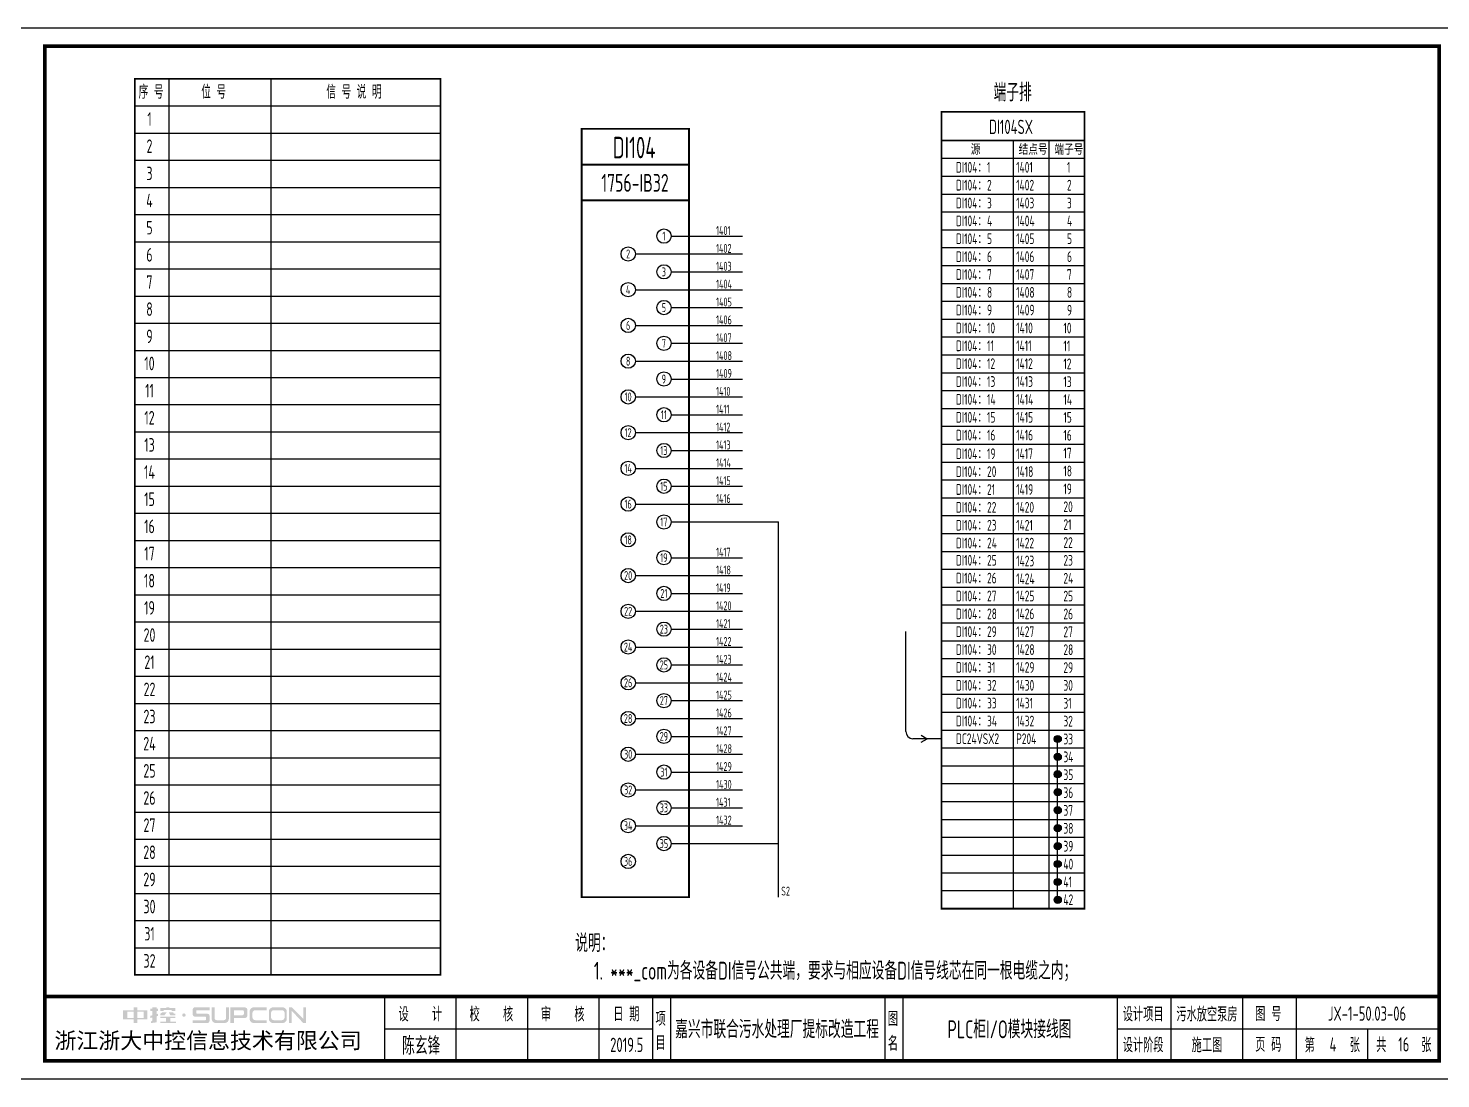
# Model space of a CAD drawing. Header units: millimetres. Extents: x 30557 to 235556, y -116603 to -73383.
# Drawn here: x 139066 to 143017, y -79651 to -76711 of the extents above; entities that cross this region are included whole.
import ezdxf
from ezdxf.enums import TextEntityAlignment as Align

# ---------------------------------------------------------------- set-up
doc = ezdxf.new("R2010")
doc.units = ezdxf.units.MM
doc.layers.add('1', color=3, linetype='Continuous')
doc.layers.add('符号层', color=3, linetype='Continuous')
doc.layers.add('_Drawing', color=7, linetype='Continuous', lineweight=25)
doc.styles.add('supcon', font='sceie.shx', dxfattribs={"width": 0.75, "height": 40, "bigfont": 'sceic.shx'})
doc.styles.add('Title', font='', dxfattribs={"height": 45})
doc.styles.get('Title').set_extended_font_data('SimHei')

# ---------------------------------------------------------------- blocks, each defined once
blk = doc.blocks.new('中控·SUPCON')
at = {"linetype": 'Continuous'}
h = blk.add_hatch(color=2, dxfattribs=at)
h.dxf.hatch_style = 1
h.paths.add_polyline_path([(34, 33), (20, 33), (20, 37), (15, 37), (15, 36), (15, 33), (0, 33), (0, 20), (13, 20), (15, 20), (15, 15), (20, 15), (20, 20), (22, 20), (34, 20)])
h.paths.add_polyline_path([(20, 30), (20, 31), (29, 31), (29, 22), (20, 22)], flags=16)
h.paths.add_polyline_path([(15, 30), (15, 22), (6, 22), (6, 31), (15, 31)], flags=16)
h.paths.add_polyline_path([(47, 32), (49, 32), (49, 35), (47, 35), (47, 37), (41, 37), (41, 35), (38, 35), (38, 32), (41, 32), (41, 25.8), (38, 25), (38, 22), (41, 22.8), (41, 18.3), (39, 17), (39, 15), (47, 16), (47, 24.5), (49, 25), (49, 28), (47, 27.5)])
h.paths.add_polyline_path([(61, 30), (55, 30), (52, 28), (52, 26), (58, 26)])
h.paths.add_polyline_path([(73, 28), (71, 28), (70, 30), (64, 30), (66, 26), (73, 26)])
h.paths.add_polyline_path([(73, 36), (64.6, 36), (64.6, 37), (60.4, 37), (60.4, 36), (52, 36), (52, 32), (56.8, 32), (56.8, 33.1), (68.2, 33.1), (68.2, 32), (73, 32)])
h.paths.add_polyline_path([(66, 22), (73, 22), (73, 24), (52, 24), (52, 22), (60, 22), (60, 17), (52, 17), (52, 15), (74, 15), (74, 17), (66, 17)])
h.paths.add_polyline_path([(82.7, 26.1, 1), (87.6, 26.1, 1)])
h.paths.add_polyline_path([(118, 28), (103.5, 28, -0.414214), (102.5, 29), (102.5, 32, -0.414214), (103.5, 33), (121, 33), (121, 37), (100.5, 37, 0.414214), (97.5, 34), (97.5, 27, 0.414214), (100.5, 24), (115, 24, -0.414214), (116, 23), (116, 20, -0.414214), (115, 19), (97.5, 19), (97.5, 15), (118, 15, 0.414214), (121, 18), (121, 25, 0.414214)])
h.paths.add_polyline_path([(128, 37), (124, 37), (124, 36), (124, 21, 0.414214), (130, 15), (142, 15, 0.414214), (148, 21), (148, 37), (144, 37), (144, 22, -0.414214), (141, 19), (131, 19, -0.414214), (128, 22)])
h.paths.add_polyline_path([(174, 26), (174, 33, 0.414214), (170, 37), (150, 37), (150, 36), (150, 15), (155, 15), (155, 22), (170, 22, 0.414214)])
h.paths.add_polyline_path([(167, 26), (155, 26), (155, 33), (167, 33, -0.414214), (169, 31), (169, 28, -0.414214)], flags=16)
h.paths.add_polyline_path([(201, 19), (185, 19, -0.414214), (181, 23), (181, 29, -0.414214), (185, 33), (201, 33), (201, 37), (183, 37, 0.414214), (177, 31), (177, 21, 0.414214), (183, 15), (201, 15)])
h.paths.add_polyline_path([(229, 21), (229, 31, 0.414214), (223, 37), (210, 37, 0.414214), (204, 31), (204, 21, 0.414214), (210, 15), (223, 15, 0.414214)])
h.paths.add_polyline_path([(207, 23), (207, 29, -0.414214), (211, 33), (222, 33, -0.414214), (226, 29), (226, 23, -0.414214), (222, 19), (211, 19, -0.414214)], flags=16)
h.paths.add_polyline_path([(236, 32.1), (252, 15), (256, 15), (256, 37), (252, 37), (252, 21), (236, 37), (232, 37), (232, 36), (232, 15), (236, 15)])
h = blk.add_hatch(color=2, dxfattribs=at)
h.dxf.hatch_style = 1
h.paths.add_polyline_path([(34, 33), (20, 33), (20, 37), (15, 37), (15, 36), (15, 33), (0, 33), (0, 20), (13, 20), (15, 20), (15, 15), (20, 15), (20, 20), (22, 20), (34, 20)])
h.paths.add_polyline_path([(20, 30), (20, 31), (29, 31), (29, 22), (20, 22)], flags=16)
h.paths.add_polyline_path([(15, 30), (15, 22), (6, 22), (6, 31), (15, 31)], flags=16)
h.paths.add_polyline_path([(47, 32), (49, 32), (49, 35), (47, 35), (47, 37), (41, 37), (41, 35), (38, 35), (38, 32), (41, 32), (41, 25.8), (38, 25), (38, 22), (41, 22.8), (41, 18.3), (39, 17), (39, 15), (47, 16), (47, 24.5), (49, 25), (49, 28), (47, 27.5)])
h.paths.add_polyline_path([(61, 30), (55, 30), (52, 28), (52, 26), (58, 26)])
h.paths.add_polyline_path([(73, 28), (71, 28), (70, 30), (64, 30), (66, 26), (73, 26)])
h.paths.add_polyline_path([(73, 36), (64.6, 36), (64.6, 37), (60.4, 37), (60.4, 36), (52, 36), (52, 32), (56.8, 32), (56.8, 33.1), (68.2, 33.1), (68.2, 32), (73, 32)])
h.paths.add_polyline_path([(66, 22), (73, 22), (73, 24), (52, 24), (52, 22), (60, 22), (60, 17), (52, 17), (52, 15), (74, 15), (74, 17), (66, 17)])
h.paths.add_polyline_path([(82.7, 26.1, 1), (87.6, 26.1, 1)])
h.paths.add_polyline_path([(118, 28), (103.5, 28, -0.414214), (102.5, 29), (102.5, 32, -0.414214), (103.5, 33), (121, 33), (121, 37), (100.5, 37, 0.414214), (97.5, 34), (97.5, 27, 0.414214), (100.5, 24), (115, 24, -0.414214), (116, 23), (116, 20, -0.414214), (115, 19), (97.5, 19), (97.5, 15), (118, 15, 0.414214), (121, 18), (121, 25, 0.414214)])
h.paths.add_polyline_path([(128, 37), (124, 37), (124, 36), (124, 21, 0.414214), (130, 15), (142, 15, 0.414214), (148, 21), (148, 37), (144, 37), (144, 22, -0.414214), (141, 19), (131, 19, -0.414214), (128, 22)])
h.paths.add_polyline_path([(174, 26), (174, 33, 0.414214), (170, 37), (150, 37), (150, 36), (150, 15), (155, 15), (155, 22), (170, 22, 0.414214)])
h.paths.add_polyline_path([(167, 26), (155, 26), (155, 33), (167, 33, -0.414214), (169, 31), (169, 28, -0.414214)], flags=16)
h.paths.add_polyline_path([(201, 19), (185, 19, -0.414214), (181, 23), (181, 29, -0.414214), (185, 33), (201, 33), (201, 37), (183, 37, 0.414214), (177, 31), (177, 21, 0.414214), (183, 15), (201, 15)])
h.paths.add_polyline_path([(229, 21), (229, 31, 0.414214), (223, 37), (210, 37, 0.414214), (204, 31), (204, 21, 0.414214), (210, 15), (223, 15, 0.414214)])
h.paths.add_polyline_path([(207, 23), (207, 29, -0.414214), (211, 33), (222, 33, -0.414214), (226, 29), (226, 23, -0.414214), (222, 19), (211, 19, -0.414214)], flags=16)
h.paths.add_polyline_path([(236, 32.1), (252, 15), (256, 15), (256, 37), (252, 37), (252, 21), (236, 37), (232, 37), (232, 36), (232, 15), (236, 15)])
h = blk.add_hatch(color=2, dxfattribs=at)
h.dxf.hatch_style = 1
h.paths.add_polyline_path([(34, 33), (20, 33), (20, 37), (15, 37), (15, 36), (15, 33), (0, 33), (0, 20), (13, 20), (15, 20), (15, 15), (20, 15), (20, 20), (22, 20), (34, 20)])
h.paths.add_polyline_path([(20, 30), (20, 31), (29, 31), (29, 22), (20, 22)], flags=16)
h.paths.add_polyline_path([(15, 30), (15, 22), (6, 22), (6, 31), (15, 31)], flags=16)
h.paths.add_polyline_path([(47, 32), (49, 32), (49, 35), (47, 35), (47, 37), (41, 37), (41, 35), (38, 35), (38, 32), (41, 32), (41, 25.8), (38, 25), (38, 22), (41, 22.8), (41, 18.3), (39, 17), (39, 15), (47, 16), (47, 24.5), (49, 25), (49, 28), (47, 27.5)])
h.paths.add_polyline_path([(61, 30), (55, 30), (52, 28), (52, 26), (58, 26)])
h.paths.add_polyline_path([(73, 28), (71, 28), (70, 30), (64, 30), (66, 26), (73, 26)])
h.paths.add_polyline_path([(73, 36), (64.6, 36), (64.6, 37), (60.4, 37), (60.4, 36), (52, 36), (52, 32), (56.8, 32), (56.8, 33.1), (68.2, 33.1), (68.2, 32), (73, 32)])
h.paths.add_polyline_path([(66, 22), (73, 22), (73, 24), (52, 24), (52, 22), (60, 22), (60, 17), (52, 17), (52, 15), (74, 15), (74, 17), (66, 17)])
h.paths.add_polyline_path([(82.7, 26.1, 1), (87.6, 26.1, 1)])
h.paths.add_polyline_path([(118, 28), (103.5, 28, -0.414214), (102.5, 29), (102.5, 32, -0.414214), (103.5, 33), (121, 33), (121, 37), (100.5, 37, 0.414214), (97.5, 34), (97.5, 27, 0.414214), (100.5, 24), (115, 24, -0.414214), (116, 23), (116, 20, -0.414214), (115, 19), (97.5, 19), (97.5, 15), (118, 15, 0.414214), (121, 18), (121, 25, 0.414214)])
h.paths.add_polyline_path([(128, 37), (124, 37), (124, 36), (124, 21, 0.414214), (130, 15), (142, 15, 0.414214), (148, 21), (148, 37), (144, 37), (144, 22, -0.414214), (141, 19), (131, 19, -0.414214), (128, 22)])
h.paths.add_polyline_path([(174, 26), (174, 33, 0.414214), (170, 37), (150, 37), (150, 36), (150, 15), (155, 15), (155, 22), (170, 22, 0.414214)])
h.paths.add_polyline_path([(167, 26), (155, 26), (155, 33), (167, 33, -0.414214), (169, 31), (169, 28, -0.414214)], flags=16)
h.paths.add_polyline_path([(201, 19), (185, 19, -0.414214), (181, 23), (181, 29, -0.414214), (185, 33), (201, 33), (201, 37), (183, 37, 0.414214), (177, 31), (177, 21, 0.414214), (183, 15), (201, 15)])
h.paths.add_polyline_path([(229, 21), (229, 31, 0.414214), (223, 37), (210, 37, 0.414214), (204, 31), (204, 21, 0.414214), (210, 15), (223, 15, 0.414214)])
h.paths.add_polyline_path([(207, 23), (207, 29, -0.414214), (211, 33), (222, 33, -0.414214), (226, 29), (226, 23, -0.414214), (222, 19), (211, 19, -0.414214)], flags=16)
h.paths.add_polyline_path([(236, 32.1), (252, 15), (256, 15), (256, 37), (252, 37), (252, 21), (236, 37), (232, 37), (232, 36), (232, 15), (236, 15)])
h = blk.add_hatch(color=2, dxfattribs=at)
h.dxf.hatch_style = 1
h.paths.add_polyline_path([(34, 33), (20, 33), (20, 37), (15, 37), (15, 36), (15, 33), (0, 33), (0, 20), (13, 20), (15, 20), (15, 15), (20, 15), (20, 20), (22, 20), (34, 20)])
h.paths.add_polyline_path([(20, 30), (20, 31), (29, 31), (29, 22), (20, 22)], flags=16)
h.paths.add_polyline_path([(15, 30), (15, 22), (6, 22), (6, 31), (15, 31)], flags=16)
h.paths.add_polyline_path([(47, 32), (49, 32), (49, 35), (47, 35), (47, 37), (41, 37), (41, 35), (38, 35), (38, 32), (41, 32), (41, 25.8), (38, 25), (38, 22), (41, 22.8), (41, 18.3), (39, 17), (39, 15), (47, 16), (47, 24.5), (49, 25), (49, 28), (47, 27.5)])
h.paths.add_polyline_path([(61, 30), (55, 30), (52, 28), (52, 26), (58, 26)])
h.paths.add_polyline_path([(73, 28), (71, 28), (70, 30), (64, 30), (66, 26), (73, 26)])
h.paths.add_polyline_path([(73, 36), (64.6, 36), (64.6, 37), (60.4, 37), (60.4, 36), (52, 36), (52, 32), (56.8, 32), (56.8, 33.1), (68.2, 33.1), (68.2, 32), (73, 32)])
h.paths.add_polyline_path([(66, 22), (73, 22), (73, 24), (52, 24), (52, 22), (60, 22), (60, 17), (52, 17), (52, 15), (74, 15), (74, 17), (66, 17)])
h.paths.add_polyline_path([(82.7, 26.1, 1), (87.6, 26.1, 1)])
h.paths.add_polyline_path([(118, 28), (103.5, 28, -0.414214), (102.5, 29), (102.5, 32, -0.414214), (103.5, 33), (121, 33), (121, 37), (100.5, 37, 0.414214), (97.5, 34), (97.5, 27, 0.414214), (100.5, 24), (115, 24, -0.414214), (116, 23), (116, 20, -0.414214), (115, 19), (97.5, 19), (97.5, 15), (118, 15, 0.414214), (121, 18), (121, 25, 0.414214)])
h.paths.add_polyline_path([(128, 37), (124, 37), (124, 36), (124, 21, 0.414214), (130, 15), (142, 15, 0.414214), (148, 21), (148, 37), (144, 37), (144, 22, -0.414214), (141, 19), (131, 19, -0.414214), (128, 22)])
h.paths.add_polyline_path([(174, 26), (174, 33, 0.414214), (170, 37), (150, 37), (150, 36), (150, 15), (155, 15), (155, 22), (170, 22, 0.414214)])
h.paths.add_polyline_path([(167, 26), (155, 26), (155, 33), (167, 33, -0.414214), (169, 31), (169, 28, -0.414214)], flags=16)
h.paths.add_polyline_path([(201, 19), (185, 19, -0.414214), (181, 23), (181, 29, -0.414214), (185, 33), (201, 33), (201, 37), (183, 37, 0.414214), (177, 31), (177, 21, 0.414214), (183, 15), (201, 15)])
h.paths.add_polyline_path([(229, 21), (229, 31, 0.414214), (223, 37), (210, 37, 0.414214), (204, 31), (204, 21, 0.414214), (210, 15), (223, 15, 0.414214)])
h.paths.add_polyline_path([(207, 23), (207, 29, -0.414214), (211, 33), (222, 33, -0.414214), (226, 29), (226, 23, -0.414214), (222, 19), (211, 19, -0.414214)], flags=16)
h.paths.add_polyline_path([(236, 32.1), (252, 15), (256, 15), (256, 37), (252, 37), (252, 21), (236, 37), (232, 37), (232, 36), (232, 15), (236, 15)])
h = blk.add_hatch(color=2, dxfattribs=at)
h.dxf.hatch_style = 1
h.paths.add_polyline_path([(34, 33), (20, 33), (20, 37), (15, 37), (15, 36), (15, 33), (0, 33), (0, 20), (13, 20), (15, 20), (15, 15), (20, 15), (20, 20), (22, 20), (34, 20)])
h.paths.add_polyline_path([(20, 30), (20, 31), (29, 31), (29, 22), (20, 22)], flags=16)
h.paths.add_polyline_path([(15, 30), (15, 22), (6, 22), (6, 31), (15, 31)], flags=16)
h.paths.add_polyline_path([(47, 32), (49, 32), (49, 35), (47, 35), (47, 37), (41, 37), (41, 35), (38, 35), (38, 32), (41, 32), (41, 25.8), (38, 25), (38, 22), (41, 22.8), (41, 18.3), (39, 17), (39, 15), (47, 16), (47, 24.5), (49, 25), (49, 28), (47, 27.5)])
h.paths.add_polyline_path([(61, 30), (55, 30), (52, 28), (52, 26), (58, 26)])
h.paths.add_polyline_path([(73, 28), (71, 28), (70, 30), (64, 30), (66, 26), (73, 26)])
h.paths.add_polyline_path([(73, 36), (64.6, 36), (64.6, 37), (60.4, 37), (60.4, 36), (52, 36), (52, 32), (56.8, 32), (56.8, 33.1), (68.2, 33.1), (68.2, 32), (73, 32)])
h.paths.add_polyline_path([(66, 22), (73, 22), (73, 24), (52, 24), (52, 22), (60, 22), (60, 17), (52, 17), (52, 15), (74, 15), (74, 17), (66, 17)])
h.paths.add_polyline_path([(82.7, 26.1, 1), (87.6, 26.1, 1)])
h.paths.add_polyline_path([(118, 28), (103.5, 28, -0.414214), (102.5, 29), (102.5, 32, -0.414214), (103.5, 33), (121, 33), (121, 37), (100.5, 37, 0.414214), (97.5, 34), (97.5, 27, 0.414214), (100.5, 24), (115, 24, -0.414214), (116, 23), (116, 20, -0.414214), (115, 19), (97.5, 19), (97.5, 15), (118, 15, 0.414214), (121, 18), (121, 25, 0.414214)])
h.paths.add_polyline_path([(128, 37), (124, 37), (124, 36), (124, 21, 0.414214), (130, 15), (142, 15, 0.414214), (148, 21), (148, 37), (144, 37), (144, 22, -0.414214), (141, 19), (131, 19, -0.414214), (128, 22)])
h.paths.add_polyline_path([(174, 26), (174, 33, 0.414214), (170, 37), (150, 37), (150, 36), (150, 15), (155, 15), (155, 22), (170, 22, 0.414214)])
h.paths.add_polyline_path([(167, 26), (155, 26), (155, 33), (167, 33, -0.414214), (169, 31), (169, 28, -0.414214)], flags=16)
h.paths.add_polyline_path([(201, 19), (185, 19, -0.414214), (181, 23), (181, 29, -0.414214), (185, 33), (201, 33), (201, 37), (183, 37, 0.414214), (177, 31), (177, 21, 0.414214), (183, 15), (201, 15)])
h.paths.add_polyline_path([(229, 21), (229, 31, 0.414214), (223, 37), (210, 37, 0.414214), (204, 31), (204, 21, 0.414214), (210, 15), (223, 15, 0.414214)])
h.paths.add_polyline_path([(207, 23), (207, 29, -0.414214), (211, 33), (222, 33, -0.414214), (226, 29), (226, 23, -0.414214), (222, 19), (211, 19, -0.414214)], flags=16)
h.paths.add_polyline_path([(236, 32.1), (252, 15), (256, 15), (256, 37), (252, 37), (252, 21), (236, 37), (232, 37), (232, 36), (232, 15), (236, 15)])
h = blk.add_hatch(color=2, dxfattribs=at)
h.dxf.hatch_style = 1
h.paths.add_polyline_path([(34, 33), (20, 33), (20, 37), (15, 37), (15, 36), (15, 33), (0, 33), (0, 20), (13, 20), (15, 20), (15, 15), (20, 15), (20, 20), (22, 20), (34, 20)])
h.paths.add_polyline_path([(20, 30), (20, 31), (29, 31), (29, 22), (20, 22)], flags=16)
h.paths.add_polyline_path([(15, 30), (15, 22), (6, 22), (6, 31), (15, 31)], flags=16)
h.paths.add_polyline_path([(47, 32), (49, 32), (49, 35), (47, 35), (47, 37), (41, 37), (41, 35), (38, 35), (38, 32), (41, 32), (41, 25.8), (38, 25), (38, 22), (41, 22.8), (41, 18.3), (39, 17), (39, 15), (47, 16), (47, 24.5), (49, 25), (49, 28), (47, 27.5)])
h.paths.add_polyline_path([(61, 30), (55, 30), (52, 28), (52, 26), (58, 26)])
h.paths.add_polyline_path([(73, 28), (71, 28), (70, 30), (64, 30), (66, 26), (73, 26)])
h.paths.add_polyline_path([(73, 36), (64.6, 36), (64.6, 37), (60.4, 37), (60.4, 36), (52, 36), (52, 32), (56.8, 32), (56.8, 33.1), (68.2, 33.1), (68.2, 32), (73, 32)])
h.paths.add_polyline_path([(66, 22), (73, 22), (73, 24), (52, 24), (52, 22), (60, 22), (60, 17), (52, 17), (52, 15), (74, 15), (74, 17), (66, 17)])
h.paths.add_polyline_path([(82.7, 26.1, 1), (87.6, 26.1, 1)])
h.paths.add_polyline_path([(118, 28), (103.5, 28, -0.414214), (102.5, 29), (102.5, 32, -0.414214), (103.5, 33), (121, 33), (121, 37), (100.5, 37, 0.414214), (97.5, 34), (97.5, 27, 0.414214), (100.5, 24), (115, 24, -0.414214), (116, 23), (116, 20, -0.414214), (115, 19), (97.5, 19), (97.5, 15), (118, 15, 0.414214), (121, 18), (121, 25, 0.414214)])
h.paths.add_polyline_path([(128, 37), (124, 37), (124, 36), (124, 21, 0.414214), (130, 15), (142, 15, 0.414214), (148, 21), (148, 37), (144, 37), (144, 22, -0.414214), (141, 19), (131, 19, -0.414214), (128, 22)])
h.paths.add_polyline_path([(174, 26), (174, 33, 0.414214), (170, 37), (150, 37), (150, 36), (150, 15), (155, 15), (155, 22), (170, 22, 0.414214)])
h.paths.add_polyline_path([(167, 26), (155, 26), (155, 33), (167, 33, -0.414214), (169, 31), (169, 28, -0.414214)], flags=16)
h.paths.add_polyline_path([(201, 19), (185, 19, -0.414214), (181, 23), (181, 29, -0.414214), (185, 33), (201, 33), (201, 37), (183, 37, 0.414214), (177, 31), (177, 21, 0.414214), (183, 15), (201, 15)])
h.paths.add_polyline_path([(229, 21), (229, 31, 0.414214), (223, 37), (210, 37, 0.414214), (204, 31), (204, 21, 0.414214), (210, 15), (223, 15, 0.414214)])
h.paths.add_polyline_path([(207, 23), (207, 29, -0.414214), (211, 33), (222, 33, -0.414214), (226, 29), (226, 23, -0.414214), (222, 19), (211, 19, -0.414214)], flags=16)
h.paths.add_polyline_path([(236, 32.1), (252, 15), (256, 15), (256, 37), (252, 37), (252, 21), (236, 37), (232, 37), (232, 36), (232, 15), (236, 15)])
blk = doc.blocks.new('supcon图框')
at = {"linetype": 'Continuous'}
for p, q in [((6145.7, 4361.7), (1987.7, 4361.7)), ((1987.7, 1421.7), (6145.7, 1421.7))]:
    blk.add_line(p, q, dxfattribs=at)
for p, q in [((3145.7, 1651.7), (3145.7, 1471.7)), ((3345.7, 1651.7), (3345.7, 1471.7)), ((3545.7, 1651.7), (3545.7, 1471.7)), ((3745.7, 1651.7), (3745.7, 1471.7)), ((3895.7, 1651.7), (3895.7, 1471.7)), ((3945.7, 1651.7), (3945.7, 1471.7)), ((4545.7, 1651.7), (4545.7, 1471.7)), ((4595.7, 1651.7), (4595.7, 1471.7)), ((5195.7, 1651.7), (5195.7, 1471.7)), ((5345.7, 1651.7), (5345.7, 1471.7)), ((5545.7, 1651.7), (5545.7, 1471.7)), ((5695.7, 1651.7), (5695.7, 1471.7)), ((3145.7, 1561.7), (3895.7, 1561.7)), ((5195.7, 1561.7), (6095.7, 1561.7)), ((5895.7, 1561.7), (5895.7, 1471.7))]:
    blk.add_line(p, q)
at = {"linetype": 'Continuous', "const_width": 10}
blk.add_lwpolyline([(2195.7, 4311.7), (6095.7, 4311.7), (6095.7, 1471.7), (2195.7, 1471.7)], close=True, dxfattribs=at)
blk.add_lwpolyline([(2195.7, 1651.7), (6095.7, 1651.7)], dxfattribs=at)
at = {"linetype": 'Continuous', "xscale": 2, "yscale": 2, "zscale": 2}
blk.add_blockref('中控·SUPCON', (2414.6, 1547.7), dxfattribs=at)
at = {"style": 'supcon', "width": 0.75}
for s, p in [('设    计', (3246.2, 1604.2)), ('校    核', (3444.8, 1604.2)), ('审    核', (3644.5, 1604.2)), ('日 期', (3822.5, 1604.2)), ('设计项目', (5268, 1604.2)), ('图 号', (5618, 1604.2)), ('项', (3918.2, 1590.7)), ('图', (4568.2, 1590.7)), ('目', (3918.2, 1522.9)), ('名', (4568.2, 1522.9)), ('设计阶段', (5268, 1518.1)), ('施工图', (5446.5, 1518.1)), ('页 码', (5618, 1518.1)), ('第      张', (5797, 1518.1)), ('共      张', (5997, 1518.1))]:
    blk.add_text(s, height=40, dxfattribs=at).set_placement(p, align=Align.MIDDLE)
at = {"style": 'Title'}
blk.add_text('浙江浙大中控信息技术有限公司', height=45, dxfattribs=at).set_placement((2222.8, 1506.2))
blk = doc.blocks.new('DI端子_42')
at = {"lineweight": -3}
h = blk.add_hatch(color=256, dxfattribs=at)
h.dxf.hatch_style = 1
h.paths.add_polyline_path([(10680.5, 453.6, 1), (10660.5, 453.6, 1)])
h = blk.add_hatch(color=256, dxfattribs=at)
h.dxf.hatch_style = 1
h.paths.add_polyline_path([(10680.5, 403.6, 1), (10660.5, 403.6, 1)])
h = blk.add_hatch(color=256, dxfattribs=at)
h.dxf.hatch_style = 1
h.paths.add_polyline_path([(10680.5, 354.9, 1), (10660.5, 354.9, 1)])
h = blk.add_hatch(color=256, dxfattribs=at)
h.dxf.hatch_style = 1
h.paths.add_polyline_path([(10680.5, 304.9, 1), (10660.5, 304.9, 1)])
h = blk.add_hatch(color=256, dxfattribs=at)
h.dxf.hatch_style = 1
h.paths.add_polyline_path([(10680.5, 254.2, 1), (10660.5, 254.2, 1)])
h = blk.add_hatch(color=256, dxfattribs=at)
h.dxf.hatch_style = 1
h.paths.add_polyline_path([(10680.5, 204.2, 1), (10660.5, 204.2, 1)])
h = blk.add_hatch(color=256, dxfattribs=at)
h.dxf.hatch_style = 1
h.paths.add_polyline_path([(10680.5, 153.8, 1), (10660.5, 153.8, 1)])
h = blk.add_hatch(color=256, dxfattribs=at)
h.dxf.hatch_style = 1
h.paths.add_polyline_path([(10680.5, 103.8, 1), (10660.5, 103.8, 1)])
h = blk.add_hatch(color=256, dxfattribs=at)
h.dxf.hatch_style = 1
h.paths.add_polyline_path([(10680.5, 53.5, 1), (10660.5, 53.5, 1)])
h = blk.add_hatch(color=256, dxfattribs=at)
h.dxf.hatch_style = 1
h.paths.add_polyline_path([(10680.5, 3.5, 1), (10660.5, 3.5, 1)])
for p, q in [((10345.5, 2208.8), (10345.5, 78.8)), ((10745.5, 2208.8), (10345.5, 2208.8)), ((10745.5, 78.8), (10745.5, 2208.8)), ((10545.5, 2128.8), (10545.5, 78.8)), ((10645.5, 2128.8), (10645.5, 78.8)), ((10345.5, 2078.8), (10745.5, 2078.8)), ((10345.5, 2028.8), (10745.5, 2028.8)), ((10345.5, 1978.8), (10745.5, 1978.8)), ((10345.5, 1928.8), (10745.5, 1928.8)), ((10345.5, 1878.8), (10745.5, 1878.8)), ((10345.5, 1828.8), (10745.5, 1828.8)), ((10345.5, 1778.8), (10745.5, 1778.8)), ((10345.5, 1728.8), (10745.5, 1728.8)), ((10345.5, 1678.8), (10745.5, 1678.8)), ((10345.5, 1628.8), (10745.5, 1628.8)), ((10345.5, 1578.8), (10745.5, 1578.8)), ((10345.5, 1528.8), (10745.5, 1528.8)), ((10345.5, 1478.8), (10745.5, 1478.8)), ((10345.5, 1428.8), (10745.5, 1428.8)), ((10345.5, 1378.8), (10745.5, 1378.8)), ((10345.5, 1328.8), (10745.5, 1328.8)), ((10345.5, 1278.8), (10745.5, 1278.8)), ((10345.5, 1228.8), (10745.5, 1228.8)), ((10345.5, 1178.8), (10745.5, 1178.8)), ((10345.5, 1128.8), (10745.5, 1128.8)), ((10345.5, 1078.8), (10745.5, 1078.8)), ((10345.5, 1028.8), (10745.5, 1028.8)), ((10345.5, 978.8), (10745.5, 978.8)), ((10345.5, 928.8), (10745.5, 928.8)), ((10345.5, 878.8), (10745.5, 878.8)), ((10345.5, 828.8), (10745.5, 828.8)), ((10345.5, 778.8), (10745.5, 778.8)), ((10345.5, 728.8), (10745.5, 728.8)), ((10345.5, 678.8), (10745.5, 678.8)), ((10345.5, 628.8), (10745.5, 628.8)), ((10345.5, 578.8), (10745.5, 578.8)), ((10345.5, 528.8), (10745.5, 528.8)), ((10345.5, 478.8), (10745.5, 478.8)), ((10345.5, 428.8), (10745.5, 428.8)), ((10345.5, 378.8), (10745.5, 378.8)), ((10345.5, 328.8), (10745.5, 328.8)), ((10345.5, 278.8), (10745.5, 278.8)), ((10345.5, 228.8), (10745.5, 228.8)), ((10345.5, 178.8), (10745.5, 178.8)), ((10345.5, 128.8), (10745.5, 128.8))]:
    blk.add_line(p, q, dxfattribs=at)
for p, q in [((10345.5, 2208.8), (10745.5, 2208.8)), ((10345.5, -21.2), (10345.5, 2208.8)), ((10745.5, 2208.8), (10745.5, -21.2)), ((10670, 2.9), (10670, 454.3)), ((10345.5, 78.8), (10745.5, 78.8)), ((10345.5, 28.8), (10345.5, 78.8)), ((10545.5, 78.8), (10545.5, -21.2)), ((10645.5, 78.8), (10645.5, -21.2)), ((10745.5, 78.8), (10745.5, 28.8)), ((10745.5, 28.8), (10345.5, 28.8)), ((10345.5, -21.2), (10345.5, 28.8)), ((10745.5, 28.8), (10745.5, -21.2)), ((10745.5, -21.2), (10345.5, -21.2)), ((10745.5, -21.2), (10345.5, -21.2))]:
    blk.add_line(p, q)
at = {"const_width": 5}
blk.add_lwpolyline([(10345.5, 2208.8), (10745.5, 2208.8), (10745.5, -21.2), (10345.5, -21.2), (10345.5, 2208.8)], dxfattribs=at)
at = {"lineweight": -3, "const_width": 5}
blk.add_lwpolyline([(10345.5, 2128.8), (10745.5, 2128.8)], dxfattribs=at)
at = {"lineweight": -3}
for centre in [(10670.5, 453.6), (10670.5, 403.6), (10670.5, 354.9), (10670.5, 304.9), (10670.5, 254.2), (10670.5, 204.2), (10670.5, 153.8), (10670.5, 103.8), (10670.5, 53.5), (10670.5, 3.5)]:
    blk.add_circle(centre, 10, dxfattribs=at)
at = {"color": 7, "style": 'supcon', "width": 0.75}
for s, p in [('源', (10427.3, 2088.6)), ('结点号', (10561.2, 2088.6)), ('端子号', (10661.2, 2088.6)), ('1', (10696.4, 2038.6)), ('2', (10696.4, 1988.6)), ('3', (10696.4, 1938.6)), ('4', (10696.4, 1888.6)), ('5', (10696.4, 1838.6)), ('6', (10696.4, 1788.6)), ('7', (10696.4, 1738.6)), ('8', (10696.4, 1688.6)), ('9', (10696.4, 1638.6)), ('10', (10686.4, 1588.6)), ('11', (10686.4, 1538.6)), ('12', (10686.4, 1488.6)), ('13', (10686.4, 1438.6)), ('14', (10686.4, 1388.6)), ('15', (10686.4, 1338.6)), ('16', (10686.4, 1288.6)), ('17', (10686.4, 1238.6)), ('18', (10686.4, 1188.6)), ('19', (10686.4, 1138.6)), ('20', (10686.4, 1088.6)), ('21', (10686.4, 1038.6)), ('22', (10686.4, 988.6)), ('23', (10686.4, 938.6)), ('24', (10686.4, 888.6)), ('25', (10686.4, 838.6)), ('26', (10686.4, 788.6)), ('27', (10686.4, 738.6)), ('28', (10686.4, 688.6)), ('29', (10686.4, 638.6)), ('30', (10686.4, 588.6)), ('31', (10686.4, 538.6)), ('32', (10686.4, 488.6)), ('33', (10686.4, 438.6)), ('34', (10686.4, 388.6)), ('35', (10686.4, 338.6)), ('36', (10686.4, 288.6)), ('37', (10686.4, 238.6)), ('38', (10686.4, 188.6)), ('39', (10686.4, 138.6)), ('40', (10686.4, 88.6)), ('41', (10686.4, 38.6)), ('42', (10686.4, -11.2))]:
    blk.add_text(s, height=30, dxfattribs=at).set_placement(p)
blk = doc.blocks.new('1756-IB32')
at = {"linetype": 'Continuous'}
for p, q in [((13409.3, 32239.5), (13609.3, 32239.5)), ((13309.3, 32189.5), (13609.3, 32189.5)), ((13409.3, 32139.5), (13609.3, 32139.5)), ((13309.3, 32089.5), (13609.3, 32089.5)), ((13409.3, 32039.5), (13609.3, 32039.5)), ((13309.3, 31989.5), (13609.3, 31989.5)), ((13409.3, 31939.5), (13609.3, 31939.5)), ((13309.3, 31889.5), (13609.3, 31889.5)), ((13409.3, 31839.5), (13609.3, 31839.5)), ((13309.3, 31789.5), (13609.3, 31789.5)), ((13409.3, 31739.5), (13609.3, 31739.5)), ((13309.3, 31689.5), (13609.3, 31689.5)), ((13409.3, 31639.5), (13609.3, 31639.5)), ((13309.3, 31589.5), (13609.3, 31589.5)), ((13409.3, 31539.5), (13609.3, 31539.5)), ((13309.3, 31489.5), (13609.3, 31489.5)), ((13409.3, 31339.5), (13609.3, 31339.5)), ((13309.3, 31289.5), (13609.3, 31289.5)), ((13409.3, 31239.5), (13609.3, 31239.5)), ((13309.3, 31189.5), (13609.3, 31189.5)), ((13409.3, 31139.5), (13609.3, 31139.5)), ((13309.3, 31089.5), (13609.3, 31089.5)), ((13409.3, 31039.5), (13609.3, 31039.5)), ((13309.3, 30989.5), (13609.3, 30989.5)), ((13409.3, 30939.5), (13609.3, 30939.5)), ((13309.3, 30889.5), (13609.3, 30889.5)), ((13409.3, 30839.5), (13609.3, 30839.5)), ((13309.3, 30789.5), (13609.3, 30789.5)), ((13409.3, 30739.5), (13609.3, 30739.5)), ((13309.3, 30689.5), (13609.3, 30689.5)), ((13409.3, 30639.5), (13609.3, 30639.5)), ((13309.3, 30589.5), (13609.3, 30589.5))]:
    blk.add_line(p, q, dxfattribs=at)
at = {"color": 5, "linetype": 'Continuous'}
for p, q in [((13409.3, 31439.5), (13709.3, 31439.5)), ((13709.3, 30389.5), (13709.3, 31439.5)), ((13409.3, 30539.5), (13709.3, 30539.5))]:
    blk.add_line(p, q, dxfattribs=at)
at = {"linetype": 'Continuous', "const_width": 5}
blk.add_lwpolyline([(13159.3, 32539.5), (13459.3, 32539.5), (13459.3, 30389.5), (13159.3, 30389.5)], close=True, dxfattribs=at)
for points in [[(13159.3, 32439.5), (13459.3, 32439.5)], [(13159.3, 32339.5), (13459.3, 32339.5)]]:
    blk.add_lwpolyline(points, dxfattribs=at)
at = {"lineweight": -3}
for centre in [(13389.3, 32239.5), (13289.3, 32189.5), (13389.3, 32139.5), (13289.3, 32089.5), (13389.3, 32039.5), (13289.3, 31989.5), (13389.3, 31939.5), (13289.3, 31889.5), (13389.3, 31839.5), (13289.3, 31789.5), (13389.3, 31739.5), (13289.3, 31689.5), (13389.3, 31639.5), (13289.3, 31589.5), (13389.3, 31539.5), (13289.3, 31489.5), (13389.3, 31439.5), (13289.3, 31389.5), (13389.3, 31339.5), (13289.3, 31289.5), (13389.3, 31239.5), (13289.3, 31189.5), (13389.3, 31139.5), (13289.3, 31089.5), (13389.3, 31039.5), (13289.3, 30989.5), (13389.3, 30939.5), (13289.3, 30889.5), (13389.3, 30839.5), (13289.3, 30789.5), (13389.3, 30739.5), (13289.3, 30689.5), (13389.3, 30639.5), (13289.3, 30589.5), (13389.3, 30539.5), (13289.3, 30489.5)]:
    blk.add_circle(centre, 20, dxfattribs=at)
at = {"color": 7, "style": 'supcon', "width": 0.75}
blk.add_text('1756-IB32', height=50, dxfattribs=at).set_placement((13308.4, 32388.6), align=Align.MIDDLE)
at = {"style": 'supcon', "width": 0.75}
for s, p in [('1', (13389.1, 32239.5)), ('2', (13289.1, 32189.5)), ('3', (13389.1, 32139.5)), ('4', (13289.1, 32089.5)), ('5', (13389.1, 32039.5)), ('6', (13289.1, 31989.5)), ('7', (13389.1, 31939.5)), ('8', (13289.1, 31889.5)), ('9', (13389.1, 31839.5)), ('10', (13289.1, 31789.5)), ('11', (13389.1, 31739.5)), ('12', (13289.1, 31689.5)), ('13', (13389.1, 31639.5)), ('14', (13289.1, 31589.5)), ('15', (13389.1, 31539.5)), ('16', (13289.1, 31489.5)), ('17', (13389.1, 31439.5)), ('18', (13289.1, 31389.5)), ('19', (13389.1, 31339.5)), ('20', (13289.1, 31289.5)), ('21', (13389.1, 31239.5)), ('22', (13289.1, 31189.5)), ('23', (13389.1, 31139.5)), ('24', (13289.1, 31089.5)), ('25', (13389.1, 31039.5)), ('26', (13289.1, 30989.5)), ('27', (13389.1, 30939.5)), ('28', (13289.1, 30889.5)), ('29', (13389.1, 30839.5)), ('30', (13289.1, 30789.5)), ('31', (13389.1, 30739.5)), ('32', (13289.1, 30689.5)), ('33', (13389.1, 30639.5)), ('34', (13289.1, 30589.5)), ('35', (13389.1, 30539.5)), ('36', (13289.1, 30489.5))]:
    blk.add_text(s, height=25, dxfattribs=at).set_placement(p, align=Align.MIDDLE)

msp = doc.modelspace()

# ---------------------------------------------------------------- linework, layer by layer
at = {"lineweight": -3}
for p, q in [((139459.8, -76852.3), (139459.8, -77612.3)), ((139744.8, -76852.3), (139744.8, -77612.3)), ((139364.8, -76928.3), (140219.8, -76928.3)), ((139364.8, -77004.3), (140219.8, -77004.3)), ((139364.8, -77080.3), (140219.8, -77080.3)), ((139364.8, -77156.3), (140219.8, -77156.3)), ((139364.8, -77232.3), (140219.8, -77232.3)), ((139364.8, -77308.3), (140219.8, -77308.3)), ((139364.8, -77384.3), (140219.8, -77384.3)), ((139364.8, -77460.3), (140219.8, -77460.3)), ((139364.8, -77536.3), (140219.8, -77536.3)), ((139364.8, -77612.3), (140219.8, -77612.3)), ((139459.8, -77612.3), (139459.8, -79360.3)), ((139744.8, -77612.3), (139744.8, -79360.3)), ((139364.8, -77688.3), (140219.8, -77688.3)), ((139364.8, -77764.3), (140219.8, -77764.3)), ((139364.8, -77840.3), (140219.8, -77840.3)), ((139364.8, -77916.3), (140219.8, -77916.3)), ((139364.8, -77992.3), (140219.8, -77992.3)), ((139364.8, -78068.3), (140219.8, -78068.3)), ((139364.8, -78144.3), (140219.8, -78144.3)), ((139364.8, -78220.3), (140219.8, -78220.3)), ((139364.8, -78296.3), (140219.8, -78296.3)), ((139364.8, -78372.3), (140219.8, -78372.3)), ((139364.8, -78448.3), (140219.8, -78448.3)), ((139364.8, -78524.3), (140219.8, -78524.3)), ((139364.8, -78600.3), (140219.8, -78600.3)), ((139364.8, -78676.3), (140219.8, -78676.3)), ((139364.8, -78752.3), (140219.8, -78752.3)), ((139364.8, -78828.3), (140219.8, -78828.3)), ((139364.8, -78904.3), (140219.8, -78904.3)), ((139364.8, -78980.3), (140219.8, -78980.3)), ((139364.8, -79056.3), (140219.8, -79056.3)), ((139364.8, -79132.3), (140219.8, -79132.3)), ((139364.8, -79208.3), (140219.8, -79208.3)), ((139364.8, -79284.3), (140219.8, -79284.3)), ((139364.8, -79360.3), (140219.8, -79360.3))]:
    msp.add_line(p, q, dxfattribs=at)
at = {"color": 37, "linetype": 'Continuous'}
for p, q in [((141521, -78679.1), (141521, -78399.1)), ((141621, -78699.1), (141541, -78699.1)), ((141563.6, -78689.1), (141581, -78699.1)), ((141563.6, -78709.1), (141581, -78699.1))]:
    msp.add_line(p, q, dxfattribs=at)
at = {"lineweight": -3, "const_width": 4.75}
msp.add_lwpolyline([(139364.8, -76852.3), (139364.8, -79360.3), (140219.8, -79360.3), (140219.8, -76852.3)], close=True, dxfattribs=at)
at = {"color": 37, "linetype": 'Continuous'}
msp.add_arc((141541, -78679.1), 20, 180, 270, dxfattribs=at)

# ---------------------------------------------------------------- block references
for name, p in [('supcon图框', (136916.9, -81072.6)), ('DI端子_42', (131275.4, -79153.6))]:
    msp.add_blockref(name, p)
at = {"color": 1}
msp.add_blockref('1756-IB32', (127455.2, -109532.1), dxfattribs=at)

# ---------------------------------------------------------------- texts
at = {"style": 'supcon', "width": 0.75}
for s, p in [('序 号', (139410, -76908)), ('位 号', (139585.1, -76908)), ('信 号 说 明', (139977.4, -76908)), ('1', (139405.5, -76984)), ('2', (139405.5, -77060)), ('3', (139405.5, -77136)), ('4', (139405.5, -77212)), ('5', (139405.5, -77288)), ('6', (139405.5, -77364)), ('7', (139405.5, -77440)), ('8', (139405.5, -77516)), ('9', (139405.5, -77592)), ('10', (139405.5, -77668)), ('11', (139405.5, -77744)), ('12', (139405.5, -77820)), ('13', (139405.5, -77896)), ('14', (139405.5, -77972)), ('15', (139405.5, -78048)), ('16', (139405.5, -78124)), ('17', (139405.5, -78200)), ('18', (139405.5, -78276)), ('19', (139405.5, -78352)), ('20', (139405.5, -78428)), ('21', (139405.5, -78504)), ('22', (139405.5, -78580)), ('23', (139405.5, -78656)), ('24', (139405.5, -78732)), ('25', (139405.5, -78808)), ('26', (139405.5, -78884)), ('27', (139405.5, -78960)), ('28', (139405.5, -79036)), ('29', (139405.5, -79112)), ('30', (139405.5, -79188)), ('31', (139405.5, -79264)), ('32', (139405.5, -79340))]:
    msp.add_text(s, height=38, dxfattribs=at).set_placement(p, align=Align.CENTER)
at = {"color": 3, "style": 'supcon', "width": 0.75}
for s, height, p in [('DI104', 60, (140761.3, -77044.6)), ('污水放空泵房', 40, (142363.3, -79468.3)), ('陈玄锋', 50, (140165.4, -79555.9)), ('2019.5', 40, (140740.4, -79555.9)), ('4', 40, (142715.9, -79554.5)), ('16', 40, (142913.8, -79554.5))]:
    msp.add_text(s, height=height, dxfattribs=at).set_placement(p, align=Align.MIDDLE)
for s, p in [('DI104：1', (141661.3, -77115)), ('DI104：2', (141661.3, -77165)), ('DI104：3', (141661.3, -77215)), ('DI104：4', (141661.3, -77265)), ('DI104：5', (141661.3, -77315)), ('DI104：6', (141661.3, -77365)), ('DI104：7', (141661.3, -77415)), ('DI104：8', (141661.3, -77465)), ('DI104：9', (141661.3, -77514.6)), ('DI104：10', (141661.3, -77564.6)), ('DI104：11', (141661.3, -77614.6)), ('DI104：12', (141661.3, -77664.6)), ('DI104：13', (141661.3, -77714.6)), ('DI104：14', (141661.3, -77764.6)), ('DI104：15', (141661.3, -77814.6)), ('DI104：16', (141661.3, -77864.6)), ('DI104：19', (141661.3, -77916.7)), ('DI104：20', (141661.3, -77966.7)), ('DI104：21', (141661.3, -78016.7)), ('DI104：22', (141661.3, -78066.7)), ('DI104：23', (141661.3, -78116.7)), ('DI104：24', (141661.3, -78166.7)), ('DI104：25', (141661.3, -78214.7)), ('DI104：26', (141661.3, -78264.7)), ('DI104：27', (141661.3, -78314.7)), ('DI104：28', (141661.3, -78364.7)), ('DI104：29', (141661.3, -78414.7)), ('DI104：30', (141661.3, -78464.7)), ('DI104：31', (141661.3, -78514.7)), ('DI104：32', (141661.3, -78564.7)), ('DI104：33', (141661.3, -78614.7)), ('DI104：34', (141661.3, -78664.7))]:
    msp.add_text(s, height=30, dxfattribs=at).set_placement(p)
at = {"color": 7, "style": 'supcon', "width": 0.75}
msp.add_text('DC24VSX2', height=30, dxfattribs=at).set_placement((141661.3, -78714.3))
at = {"layer": '1', "style": 'supcon', "width": 0.75}
msp.add_text('DI104SX', height=40, dxfattribs=at).set_placement((141815.2, -77006.9), align=Align.CENTER)
at = {"layer": '1', "color": 3, "style": 'supcon', "width": 0.75}
for s, height, p in [('1401', 30, (141829.6, -77115)), ('1402', 30, (141829.6, -77165)), ('1403', 30, (141829.6, -77215)), ('1404', 30, (141829.6, -77265)), ('1401', 25, (140990.3, -77289.5)), ('1402', 25, (140990.3, -77339.5)), ('1405', 30, (141829.6, -77315)), ('1406', 30, (141829.6, -77365)), ('1403', 25, (140990.3, -77389.5)), ('1407', 30, (141829.6, -77415)), ('1404', 25, (140990.3, -77439.5)), ('1408', 30, (141829.6, -77465)), ('1405', 25, (140990.3, -77489.5)), ('1406', 25, (140990.3, -77539.5)), ('1409', 30, (141829.6, -77514.6)), ('1410', 30, (141829.6, -77564.6)), ('1407', 25, (140990.3, -77589.5)), ('1411', 30, (141829.6, -77614.6)), ('1408', 25, (140990.3, -77639.5)), ('1412', 30, (141829.6, -77664.6)), ('1409', 25, (140990.3, -77689.5)), ('1413', 30, (141829.6, -77714.6)), ('1410', 25, (140990.3, -77739.5)), ('1414', 30, (141829.6, -77764.6)), ('1411', 25, (140990.3, -77789.5)), ('1415', 30, (141829.6, -77814.6)), ('1412', 25, (140990.3, -77839.5)), ('1413', 25, (140990.3, -77889.5)), ('1416', 30, (141829.6, -77864.6)), ('1417', 30, (141829.6, -77916.7)), ('1414', 25, (140990.3, -77939.5)), ('1418', 30, (141829.6, -77966.7)), ('1415', 25, (140990.3, -77989.5)), ('1419', 30, (141829.6, -78016.7)), ('1416', 25, (140990.3, -78039.5)), ('1420', 30, (141829.6, -78066.7)), ('1421', 30, (141829.6, -78116.7)), ('1422', 30, (141829.6, -78166.7)), ('1417', 25, (140990.3, -78189.5)), ('1423', 30, (141829.6, -78216.7)), ('1418', 25, (140990.3, -78239.5)), ('1419', 25, (140990.3, -78289.5)), ('1424', 30, (141829.6, -78266.7)), ('1425', 30, (141829.6, -78314.7)), ('1420', 25, (140990.3, -78339.5)), ('1426', 30, (141829.6, -78364.7)), ('1421', 25, (140990.3, -78389.5)), ('1427', 30, (141829.6, -78414.7)), ('1422', 25, (140990.3, -78439.5)), ('1423', 25, (140990.3, -78489.5)), ('1428', 30, (141829.6, -78464.7)), ('1429', 30, (141829.6, -78514.7)), ('1424', 25, (140990.3, -78539.5)), ('1430', 30, (141829.6, -78564.7)), ('1425', 25, (140990.3, -78589.5)), ('1426', 25, (140990.3, -78639.5)), ('1431', 30, (141829.6, -78614.7)), ('1432', 30, (141829.6, -78664.7)), ('1427', 25, (140990.3, -78689.5)), ('P204', 30, (141829.6, -78714.3)), ('1428', 25, (140990.3, -78739.5)), ('1429', 25, (140990.3, -78789.5)), ('1430', 25, (140990.3, -78839.5)), ('1431', 25, (140990.3, -78889.5)), ('1432', 25, (140990.3, -78939.5)), ('S2', 25, (141172.6, -79138.1))]:
    msp.add_text(s, height=height, dxfattribs=at).set_placement(p)
at = {"layer": '_Drawing', "color": 3, "style": 'supcon', "width": 0.75}
for s, height, p in [('说明：', 50, (140649.8, -79268.8)), ('1. ***_com为各设备DI信号公共端，要求与相应设备DI信号线芯在同一根电缆之内；', 50, (141323.1, -79348.1)), ('JX-1-50.03-06', 40, (142811.1, -79468.3)), ('嘉兴市联合污水处理厂提标改造工程', 50, (141160.9, -79509.8)), ('PLC柜I/O模块接线图', 50, (141810.9, -79509.8))]:
    msp.add_text(s, height=height, dxfattribs=at).set_placement(p, align=Align.MIDDLE)
at = {"layer": '符号层', "color": 4, "style": 'supcon', "width": 0.75}
msp.add_text('端子排', height=50, dxfattribs=at).set_placement((141766.4, -76915.5))

doc.saveas('drawing.dxf')
